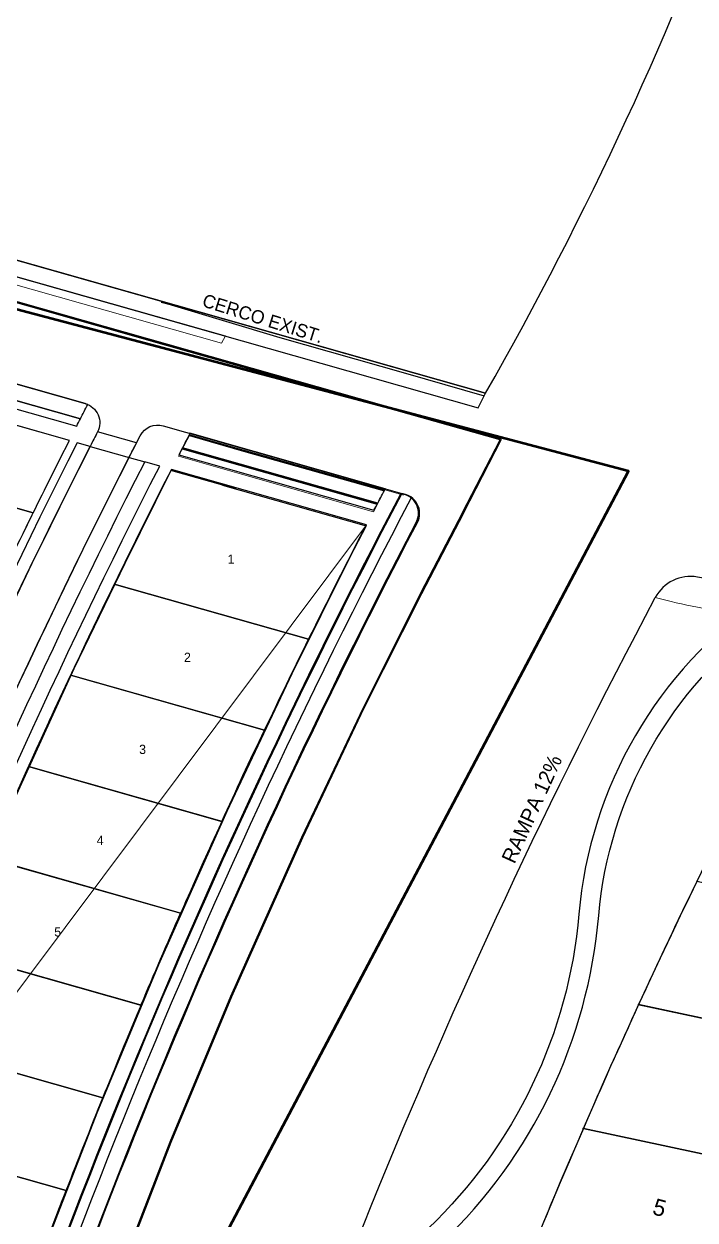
# Model space of a CAD drawing. Header units: millimetres. Extents: x 547073 to 557369, y 9424164 to 9429566.
# Drawn here: x 548942.6 to 549043.9, y 9428226.4 to 9428406.8 of the extents above; entities that cross this region are included whole.
import ezdxf
from ezdxf.enums import TextEntityAlignment as Align

# ---------------------------------------------------------------- set-up
doc = ezdxf.new("R2010")
doc.units = ezdxf.units.MM
doc.linetypes.add('ACAD_ISO03W100', pattern=[30, 12, -18])
doc.linetypes.add('DASHED2', pattern=[9.525, 6.35, -3.175])
doc.layers.add('--- HATCH VEREDAS', color=7, linetype='Continuous', lineweight=25, true_color=0xb4b4b4)
doc.layers.add('texto pendientes', color=7, linetype='Continuous', lineweight=25, true_color=0x210085)
for name, color, linetype in [('--- VIAS', 9, 'Continuous'), ('MANZANA', 4, 'Continuous'), ('NUMERACION', 1, 'Continuous'), ('trazado vias 2', 9, 'Continuous')]:
    doc.layers.add(name, color=color, linetype=linetype)
for name, color, linetype, lineweight in [('CERCO', 82, 'ACAD_ISO03W100', 25), ('COMERCIO VECINAL', 30, 'Continuous', 13), ('GRASS', 81, 'Continuous', 0), ('polilinea lote', 201, 'Continuous', 25), ('SARDSU', 34, 'Continuous', 25), ('textos', 52, 'Continuous', 20), ('trazado lotes', 170, 'Continuous', 25), ('trazado manzanas', 6, 'Continuous', 25), ('VEREDAS', 140, 'Continuous', 20)]:
    doc.layers.add(name, color=color, linetype=linetype, lineweight=lineweight)

msp = doc.modelspace()

# ---------------------------------------------------------------- linework, layer by layer
at = {"layer": '--- HATCH VEREDAS', "lineweight": 15, "elevation": 35.757}
msp.add_lwpolyline([(549016.424, 9428117.07, -0.0549184), (549093.221, 9428303.246, -0.0024463), (549096.966, 9428310.017, 0.0018359), (549099.239, 9428314.12, 0.0043226), (549104.633, 9428314.189, 0.0013526), (549106.288, 9428317.251, 0.5732738), (549103.589, 9428321.669), (549101.19, 9428321.634), (549098.463, 9428316.517, -0.0353918), (549054.791, 9428319.536), (549052.007, 9428317.514, 0.0363488), (549097.184, 9428314.118, -0.0015781), (549095.231, 9428310.603, 0.0023402), (549091.643, 9428304.111, 0.0549184), (549014.695, 9428117.57, 0.0173426)], format="xyb", dxfattribs=at)
at = {"layer": '--- HATCH VEREDAS', "lineweight": 15}
msp.add_lwpolyline([(549016.424, 9428117.07, -0.0549184), (549093.221, 9428303.246, -0.0024463), (549096.966, 9428310.017, 0.0018359), (549099.239, 9428314.12, 0.0043226), (549104.633, 9428314.189, 0.0013526), (549106.288, 9428317.251, 0.5732738), (549103.589, 9428321.669), (549101.19, 9428321.634), (549098.463, 9428316.517, -0.0353918), (549054.791, 9428319.536), (549052.007, 9428317.514, 0.0363488), (549097.184, 9428314.118, -0.0015781), (549095.231, 9428310.603, 0.0023402), (549091.643, 9428304.111, 0.0549184), (549014.695, 9428117.57, 0.0173426)], format="xyb", dxfattribs=at)
at = {"layer": '--- VIAS'}
msp.add_lwpolyline([(549043.712, 9428184.262, 0.0197334), (549020.939, 9428115.764, 0.0173426), (549004.582, 9428050.84, 0.0033532), (549001.94, 9428038.162, -0.4176176), (548998.373, 9428035.821), (548952.836, 9428045.542, -0.4135668), (548943.6, 9428059.757, -0.0010034), (548944.46, 9428063.788, -0.0173426), (548961.859, 9428132.848, -0.0519219), (549037.858, 9428320.257)], format="xyb", dxfattribs=at)
at = {"color": 1, "lineweight": 80}
msp.add_lwpolyline([(548480.78, 9427743.947), (548616.569, 9427769.27), (548730.272, 9427773.763), (548875.766, 9427745.772), (548913.241, 9427725.812), (548890.672, 9427869.652), (548907.944, 9427968.333), (548938.504, 9428129.041), (548970.223, 9428218.903), (549016.937, 9428307.396), (549033.801, 9428339.343), (548556.155, 9428465.543), (548592.047, 9428236.593), (548494.265, 9427967.646), (548480.78, 9427743.947)], dxfattribs=at)
for points in [[(549001.941, 9428331.56, 0.528532), (548999.608, 9428335.934, 0.0509026), (548922.294, 9428144.309, 0.0173426), (548904.175, 9428072.477, 0.0014995), (548903.201, 9428067.914), (548904.066, 9428067.668, 0.4338078), (548907.819, 9428069.929, -0.0008691), (548908.182, 9428071.612, -0.0090439), (548916.977, 9428109.087, -0.0082974), (548926.232, 9428143.169, -0.0502147)], [(549097.184, 9428314.118, -0.0015781), (549095.231, 9428310.603, 0.0023402), (549091.643, 9428304.111, 0.0347545), (549038.14, 9428187.906), (548990.126, 9428198.156, -0.0305175), (548994.522, 9428207.404, -0.0932096), (549005.683, 9428222.976, 0.1823491), (549029.318, 9428272.276, -0.218798), (549054.815, 9428317.11, 0.0340722), (549097.184, 9428314.118, -0.0015781)]]:
    msp.add_lwpolyline(points, format="xyb", close=True)
at = {"elevation": 71.514}
msp.add_lwpolyline([(549091.643, 9428304.111, -0.002446), (549095.396, 9428310.896, 0.0014468), (549097.184, 9428314.118, -0.0267138), (549063.941, 9428315.974, 0.0541541), (548985.876, 9428125.904, 0.0173426), (548968.9, 9428058.525, 0.0025076), (548966.833, 9428048.689), (548996.173, 9428042.426, -0.0025711), (548998.228, 9428052.209, -0.0171543), (549014.492, 9428116.868, -0.0551175), (549091.643, 9428304.111, -0.002446)], format="xyb", close=True, dxfattribs=at)
msp.add_lwpolyline([(549042.197, 9428187.04, -0.034584), (549095.24, 9428302.143, -0.0024453), (549098.974, 9428308.895, 0.0023388), (549101.874, 9428314.142, 0.0022113), (549104.634, 9428314.189, -0.0028675), (549101.071, 9428307.728, 0.0024509), (549097.34, 9428300.982, 0.0344803), (549044.571, 9428186.533)], format="xyb")
at = {"layer": 'CERCO', "linetype": 'DASHED2', "ltscale": 8, "elevation": 41.002, "flags": 128}
msp.add_lwpolyline([(549012.054, 9428350.659), (549000.221, 9428354.044), (548981.245, 9428359.426), (548964.843, 9428364.35), (548946.569, 9428369.385), (548947.683, 9428372.123), (548948.997, 9428375.872)], dxfattribs=at)
at = {"layer": 'COMERCIO VECINAL'}
msp.add_lwpolyline([(548914.648, 9428224.925, -0.0303359), (548964.825, 9428339.588), (548994.267, 9428331.243)], format="xyb", close=True, dxfattribs=at)
at = {"layer": 'GRASS', "elevation": 35.757}
msp.add_lwpolyline([(549101.19, 9428321.634, -0.0111396), (549087.624, 9428321.791, 0.1077278), (549081.674, 9428320.798, -0.117619), (549073.81, 9428319.564, -0.0242804), (549044.203, 9428323.346, 0.3251295), (549037.858, 9428320.257, 0.0295879), (549050.622, 9428317.702, 0.0295879)], format="xyb", dxfattribs=at)
at = {"layer": 'MANZANA', "flags": 128}
for points in [[(548974.529, 9428336.648), (548964.756, 9428339.416), (548957.781, 9428325.398), (548950.087, 9428309.495), (548939.33, 9428285.917), (548928.87, 9428261.427), (548919.637, 9428238.08), (548909.552, 9428210.724), (548908.572, 9428207.904), (548897.528, 9428174.634), (548889.928, 9428149.052), (548884.868, 9428130.644), (548878.275, 9428104.644), (548872.989, 9428081.762)], [(548972.537, 9428337.212), (548994.232, 9428331.068), (548991.761, 9428326.331), (548983.005, 9428308.748), (548973.197, 9428287.967), (548962.875, 9428264.843), (548953.567, 9428242.472), (548944.76, 9428219.793), (548939.715, 9428206.036), (548938.708, 9428203.17), (548927.555, 9428170.047), (548919.575, 9428143.73), (548911.682, 9428114.773), (548901.665, 9428073.606), (548895.455, 9428075.364), (548883.621, 9428078.727)]]:
    msp.add_lwpolyline(points, dxfattribs=at)
at = {"layer": 'polilinea lote'}
msp.add_lwpolyline([(548832.038, 9428412.833), (548829.241, 9428402.963), (548848.867, 9428397.399), (548860.22, 9428394.181), (548938.92, 9428371.875), (549012.254, 9428351.09, 0.0844974), (549075.368, 9428524.45)], format="xyb", dxfattribs=at)
for points in [[(548949.423, 9428343.953), (548929.822, 9428349.508, 0.0028111), (548924.399, 9428338.573), (548943.958, 9428333.029, -0.0028658)], [(548943.958, 9428333.029), (548924.399, 9428338.573, 0.0016372), (548921.297, 9428332.176), (548940.833, 9428326.639, -0.0016689)], [(548994.267, 9428331.243), (548964.825, 9428339.588, 0.004589), (548956.193, 9428322.286), (548985.53, 9428313.971, -0.0047286)], [(548956.193, 9428322.286, 0.0036122), (548949.623, 9428308.557), (548978.885, 9428300.263, -0.0037214), (548985.53, 9428313.971)], [(548978.863, 9428300.269), (548949.601, 9428308.563, 0.0036036), (548943.245, 9428294.774), (548972.439, 9428286.499, -0.003712)], [(548972.46, 9428286.493), (548943.266, 9428294.768, 0.0035959), (548937.122, 9428280.918), (548966.255, 9428272.661, -0.0037035)], [(548966.218, 9428272.672), (548937.086, 9428280.929, 0.0035889), (548931.153, 9428267.019), (548960.231, 9428258.778, -0.0036959)], [(548931.19, 9428267.009, 0.0035827), (548925.467, 9428253.04), (548954.496, 9428244.812, -0.0036892), (548960.267, 9428258.767)], [(548954.496, 9428244.812), (548925.467, 9428253.04, 0.0035773), (548919.953, 9428239.012), (548948.94, 9428230.796, -0.0036832)], [(548948.94, 9428230.796), (548919.953, 9428239.012, 0.0035726), (548914.648, 9428224.925), (548943.599, 9428216.719, -0.0036781)]]:
    msp.add_lwpolyline(points, format="xyb", close=True, dxfattribs=at)
at = {"layer": 'polilinea lote', "elevation": 35.757}
for points in [[(549074.367, 9428270.982), (549044.117, 9428277.44, 0.0053995), (549035.336, 9428258.864), (549065.427, 9428252.44, -0.0055856)], [(549065.427, 9428252.44), (549035.336, 9428258.864, 0.0053735), (549026.998, 9428240.193), (549056.947, 9428233.8, -0.0055569)], [(549056.947, 9428233.8), (549026.998, 9428240.193, 0.0053503), (549019.096, 9428221.429), (549048.92, 9428215.063, -0.0055312)]]:
    msp.add_lwpolyline(points, format="xyb", close=True, dxfattribs=at)
at = {"layer": 'SARDSU', "flags": 128}
for points in [[(549008.751, 9428333.071), (549014.436, 9428344.031), (548998.769, 9428348.459), (548980.563, 9428353.601), (548964.082, 9428358.29), (548943.268, 9428364.203), (548925.051, 9428369.339), (548911.934, 9428373.062), (548885.748, 9428380.472), (548860.348, 9428387.682), (548845.487, 9428391.913), (548824.5, 9428397.857)], [(549008.751, 9428333.071), (549014.436, 9428344.031), (548998.769, 9428348.459), (548980.563, 9428353.601), (548964.082, 9428358.29), (548943.268, 9428364.203), (548925.051, 9428369.339), (548911.934, 9428373.062), (548885.748, 9428380.472), (548860.348, 9428387.682), (548845.487, 9428391.913), (548824.5, 9428397.857)], [(549008.884, 9428333.002), (549014.654, 9428344.125), (548998.81, 9428348.603), (548980.604, 9428353.745), (548964.123, 9428358.434), (548943.309, 9428364.347), (548925.092, 9428369.483), (548911.975, 9428373.206), (548885.789, 9428380.616), (548860.389, 9428387.826), (548845.528, 9428392.057), (548824.541, 9428398.001)], [(548967.539, 9428344.68), (548975.707, 9428342.345), (548996.992, 9428336.339)], [(548967.58, 9428344.824), (548975.748, 9428342.489), (548997.033, 9428336.483)], [(548995.911, 9428334.274), (548975.181, 9428340.162), (548966.483, 9428342.652)], [(548995.952, 9428334.418), (548975.223, 9428340.306), (548966.524, 9428342.796)], [(549008.751, 9428333.071), (549002.416, 9428320.904), (548993.753, 9428303.619), (548984.469, 9428284.064), (548973.76, 9428260.097), (548964.604, 9428238.126), (548954.62, 9428212.344), (548951.147, 9428202.876), (548950.452, 9428200.961), (548950.11, 9428200.011), (548946.521, 9428189.763), (548938.93, 9428166.652)], [(549008.751, 9428333.071), (549002.416, 9428320.904), (548993.753, 9428303.619), (548984.469, 9428284.064), (548973.76, 9428260.097), (548964.604, 9428238.126), (548954.62, 9428212.344), (548951.147, 9428202.876), (548950.452, 9428200.961), (548950.11, 9428200.011), (548946.521, 9428189.763), (548938.93, 9428166.652)], [(549008.751, 9428333.071), (549002.416, 9428320.904), (548993.753, 9428303.619), (548984.469, 9428284.064), (548973.76, 9428260.097), (548964.604, 9428238.126), (548954.62, 9428212.344), (548951.147, 9428202.876), (548950.452, 9428200.961), (548950.11, 9428200.011), (548946.521, 9428189.763), (548938.93, 9428166.652)], [(549008.751, 9428333.071), (549002.416, 9428320.904), (548993.753, 9428303.619), (548984.469, 9428284.064), (548973.76, 9428260.097), (548964.604, 9428238.126), (548954.62, 9428212.344), (548951.147, 9428202.876), (548950.452, 9428200.961), (548950.11, 9428200.011), (548946.521, 9428189.763), (548938.93, 9428166.652)], [(549008.884, 9428333.002), (549002.55, 9428320.836), (548993.888, 9428303.553), (548984.605, 9428284.001), (548973.897, 9428260.038), (548964.743, 9428238.07), (548954.761, 9428212.292)]]:
    msp.add_lwpolyline(points, dxfattribs=at)
at = {"layer": 'trazado lotes', "elevation": 35.757}
for points in [[(549035.212, 9428258.89), (549065.261, 9428252.475)], [(549026.874, 9428240.219), (549056.782, 9428233.835)]]:
    msp.add_lwpolyline(points, dxfattribs=at)
at = {"layer": 'trazado manzanas'}
for points in [[(548949.423, 9428343.953), (548910.235, 9428355.06, 0.0453055), (548837.552, 9428168.794, 0.0160026), (548819.281, 9428097.085), (548857.834, 9428086.158, -0.0165292), (548875.978, 9428157.683, -0.0470803)], [(548994.267, 9428331.243), (548964.825, 9428339.588, 0.047649), (548891.135, 9428153.319, 0.0166974), (548873.031, 9428081.851), (548901.951, 9428073.654, -0.0171274), (548919.955, 9428144.986, -0.0491065)], [(549097.184, 9428314.118, -0.0015781), (549095.231, 9428310.603, 0.0023402), (549091.643, 9428304.111, 0.0347545), (549038.14, 9428187.906), (548990.126, 9428198.156, -0.0305175), (548994.522, 9428207.404, -0.0932096), (549005.683, 9428222.976, 0.1823491), (549029.318, 9428272.276, -0.218798), (549054.815, 9428317.11, 0.0340722), (549097.184, 9428314.118, -0.0015781)]]:
    msp.add_lwpolyline(points, format="xyb", close=True, dxfattribs=at)
for points in [[(549101.19, 9428321.634), (549101.254, 9428321.635, -0.0111923), (549087.624, 9428321.791, 0.1104396), (549081.533, 9428320.741, -0.1153762), (549073.81, 9428319.564, -0.0242804), (549044.203, 9428323.346, 0.3251295), (549037.858, 9428320.257)], [(548962.698, 9428043.436), (548952.836, 9428045.542, -0.4135668), (548943.6, 9428059.757, -0.0010034), (548944.46, 9428063.788, -0.0173426), (548961.859, 9428132.848, -0.0519219), (549037.858, 9428320.257)], [(549039.93, 9428187.524, -0.0346727), (549093.221, 9428303.221, -0.0024463), (549096.966, 9428309.992, 0.0018359), (549099.239, 9428314.094, 0.0043226), (549104.633, 9428314.163, 0.0013526), (549106.288, 9428317.225, 0.5732738), (549103.589, 9428321.644), (549101.19, 9428321.609), (549098.783, 9428317.092, -0.0363191), (549054.059, 9428320.221, 0.2237234), (549026.329, 9428272.509, -0.1823491), (549003.61, 9428225.119, 0.0954802)]]:
    msp.add_lwpolyline(points, format="xyb", dxfattribs=at)
at = {"layer": 'trazado vias 2'}
for points in [[(548852.956, 9428573.962, -0.0485642), (548811.594, 9428406.489, -0.0019752), (548811.133, 9428405.191, 0.4345889), (548813.138, 9428401.289), (549009.299, 9428345.691)], [(548916.877, 9428109.097, 0.0090439), (548908.094, 9428071.62, 0.000593), (548907.565, 9428069.152, -0.4338078), (548903.813, 9428066.89), (548868.139, 9428077.001, -0.3955315), (548866.025, 9428080.519, -0.0173782), (548884.816, 9428155.127, -0.0483681), (548960.114, 9428344.656, -0.3571588), (548963.6, 9428346.171), (548999.939, 9428335.872, -0.4759184), (549001.779, 9428331.594, 0.0502147), (548926.124, 9428143.182, 0.0173426), (548908.094, 9428071.62, 0.000593), (548907.565, 9428069.152, 0.000593)]]:
    msp.add_lwpolyline(points, format="xyb", dxfattribs=at)
for points in [[(548817.846, 9428406.191, -0.0004605), (548817.256, 9428404.503, -0.000854), (548817.051, 9428403.922), (549011.122, 9428348.891), (549012.247, 9428351.067)], [(548856.571, 9428080.28), (548817.819, 9428091.263, -0.3963707), (548815.706, 9428094.789, -0.0166525), (548834.67, 9428169.627, -0.0459974), (548908.92, 9428359.137, -0.3598337), (548912.419, 9428360.677), (548951.826, 9428349.508, -0.4729778), (548953.679, 9428345.256, 0.0478087), (548879.052, 9428156.794, 0.0172054), (548860.321, 9428082.533, -0.4329405)], [(548912.976, 9428360.519, 0.0005527), (548911.876, 9428358.337), (548951.09, 9428347.222, -0.0005681), (548952.196, 9428349.376, 0.0327819), (548951.826, 9428349.508)], [(548911.876, 9428358.337, 0.0002763), (548911.327, 9428357.245), (548950.533, 9428346.133, -0.0002871), (548951.09, 9428347.222)], [(548959.559, 9428343.575), (548953.672, 9428345.243, 0.0005757), (548952.561, 9428343.063), (548958.445, 9428341.396, -0.000579)], [(548967.622, 9428345.031, 0.0005832), (548966.497, 9428342.855), (548995.965, 9428334.503, -0.0006011), (548997.104, 9428336.675)], [(548952.561, 9428343.063), (548950.6, 9428343.619, 0.0471356), (548877.131, 9428157.349, 0.0165456), (548858.991, 9428085.83), (548860.919, 9428085.284, -0.016573), (548879.052, 9428156.794, -0.0472282)], [(548966.497, 9428342.855, 0.0002915), (548965.937, 9428341.767), (548995.397, 9428333.417, -0.0003005), (548995.965, 9428334.503)], [(548960.798, 9428340.729, 0.0476207), (548887.121, 9428154.46, 0.0166891), (548869.015, 9428082.989), (548866.702, 9428083.645, -0.0166557), (548884.816, 9428155.127, -0.0474995), (548958.445, 9428341.396)], [(548963.054, 9428340.089), (548960.798, 9428340.729, 0.0476207), (548887.121, 9428154.46, 0.0166891), (548869.015, 9428082.989), (548871.233, 9428082.361, -0.0167212), (548889.331, 9428153.821, -0.0477293)], [(549001.779, 9428331.594, 0.528532), (548999.444, 9428335.968, 0.0509026), (548922.185, 9428144.321, 0.0173426), (548904.086, 9428072.483, 0.0012795), (548902.948, 9428067.135), (548903.813, 9428066.89, 0.4338078), (548907.565, 9428069.152, -0.000593), (548908.094, 9428071.62, -0.0090439), (548916.877, 9428109.097, -0.0082974), (548926.124, 9428143.182, -0.0502147)], [(549001.779, 9428331.594, 0.3559865), (549001.019, 9428335.309, 0.0509398), (548923.818, 9428143.849, 0.0173426), (548905.748, 9428072.125, 0.0012818), (548904.61, 9428066.776, 0.3560059), (548907.565, 9428069.152, -0.000593), (548908.094, 9428071.62, -0.0171452), (548925.891, 9428142.375, -0.0002072), (548926.124, 9428143.182, -0.0502147)]]:
    msp.add_lwpolyline(points, format="xyb", close=True, dxfattribs=at)
at = {"layer": 'trazado vias 2', "elevation": 35.757}
msp.add_lwpolyline([(549106.288, 9428317.251, -0.0013526), (549104.634, 9428314.189, -0.0043226), (549099.24, 9428314.12, -0.0019673), (549096.803, 9428309.725, 0.0023402), (549093.222, 9428303.247, 0.0549184), (549016.424, 9428117.07, 0.0173426), (548999.987, 9428051.829, 0.002575), (548997.934, 9428042.05), (549002.547, 9428041.065), (549002.53, 9428041.069)], format="xyb", dxfattribs=at)
at = {"layer": 'VEREDAS'}
msp.add_lwpolyline([(548972.971, 9428359.73), (548817.051, 9428403.922, -0.0016673), (548816.645, 9428402.79), (548972.409, 9428358.642)], format="xyb", close=True, dxfattribs=at)
at = {"layer": 'VEREDAS', "flags": 128}
msp.add_lwpolyline([(548967.58, 9428344.824), (548965.903, 9428341.585), (548975.028, 9428338.993), (548995.329, 9428333.199), (548997.033, 9428336.483), (548999.828, 9428335.679)], dxfattribs=at)

# ---------------------------------------------------------------- texts
at = {"layer": 'NUMERACION', "char_height": 1.4, "attachment_point": 1, "rotation": 0.01637}
for s, insert in [('1', (548973.302, 9428326.75)), ('1', (548973.302, 9428326.75)), ('2', (548966.718, 9428311.946)), ('2', (548966.718, 9428311.946)), ('3', (548959.952, 9428298.056)), ('3', (548959.952, 9428298.056)), ('4', (548953.551, 9428284.348)), ('4', (548953.551, 9428284.348)), ('5', (548947.139, 9428270.538)), ('5', (548947.139, 9428270.538))]:
    msp.add_mtext_dynamic_manual_height_columns(s, width=3.30606, gutter_width=12.5, heights=[0], dxfattribs=dict(at, insert=insert))
at = {"layer": 'NUMERACION', "insert": (549037.945, 9428229.688, 35.757), "char_height": 2.5, "width": 3.30606, "attachment_point": 1, "rotation": 344.6023}
msp.add_mtext('5', dxfattribs=at)
at = {"layer": 'texto pendientes', "insert": (549014.566, 9428280.901, 37.117), "char_height": 2.24, "attachment_point": 1, "rotation": 65.43415}
msp.add_mtext_dynamic_manual_height_columns('RAMPA 12%', width=22.71525, gutter_width=295.345, heights=[0], dxfattribs=at)
at = {"layer": 'textos'}
msp.add_text('CERCO EXIST.', height=2, rotation=342.64011, dxfattribs=at).set_placement((548978.636, 9428362.361), align=Align.MIDDLE_CENTER)

doc.saveas('drawing.dxf')
